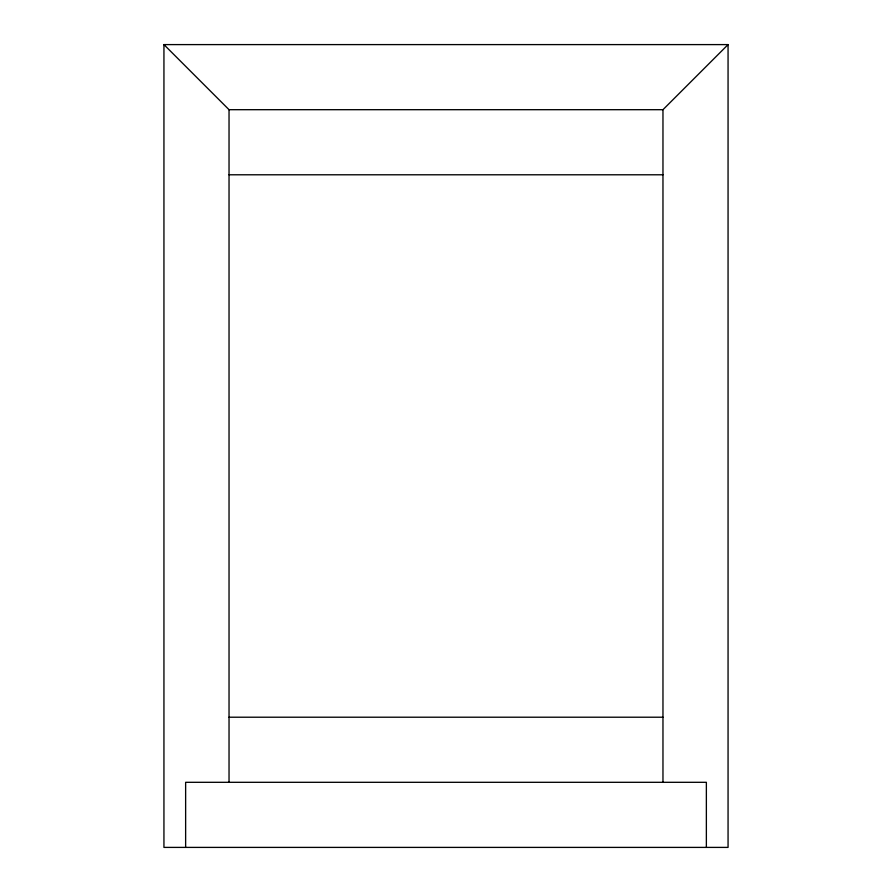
<?xml version="1.0" encoding="UTF-8"?>
<svg xmlns="http://www.w3.org/2000/svg" width="892" height="892" viewBox="0 0 892 892"><rect width="100%" height="100%" fill="white"/><g stroke="black" fill="none" stroke-linecap="round" stroke-linejoin="round"><path stroke-width="1.34" d="M662.968 782.306L662.968 109.694L728.062 44.6L163.938 44.6L163.938 847.4L728.062 847.4L728.062 44.6M163.938 44.6L229.032 109.694L662.968 109.694M229.032 174.787L662.968 174.787M229.032 717.213L662.968 717.213M706.364 847.4L706.364 782.306L185.636 782.306L185.636 847.4M229.032 109.694L229.032 782.306"/></g></svg>
